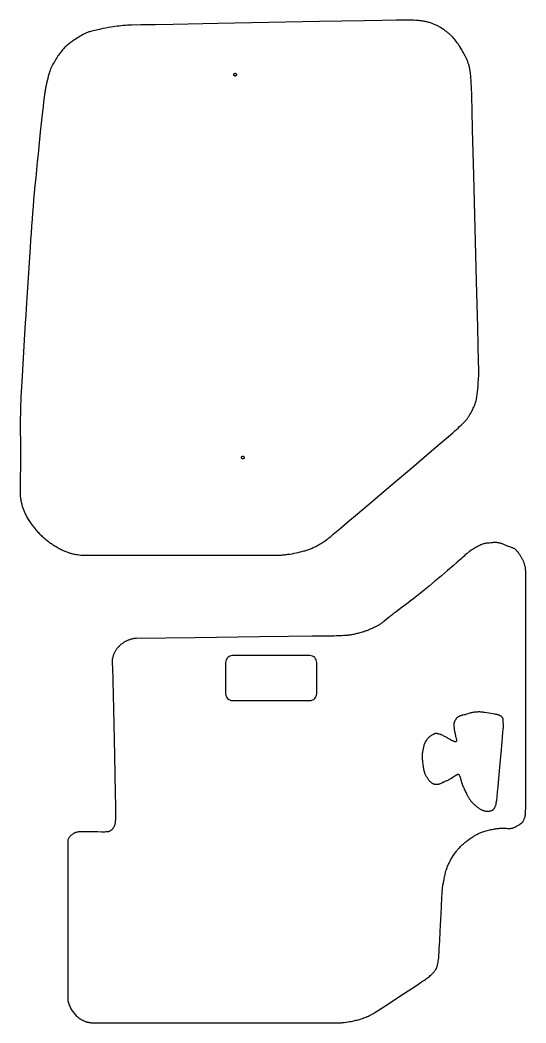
# Model space of a CAD drawing. Extents: x 869 to 6896, y 1187 to 6558.
# Drawn here: x 3917 to 4658, y 1187 to 2656 of the extents above; entities that cross this region are included whole.
import ezdxf

# ---------------------------------------------------------------- set-up
doc = ezdxf.new("R2010")
doc.units = 0
doc.layers.add('Default Layer', color=1, linetype='CONTINUOUS')

msp = doc.modelspace()

# ---------------------------------------------------------------- linework, layer by layer
at = {"layer": 'Default Layer'}
for points in [[(4588.6, 2137.3), (4588.6, 2139.2), (4588.5, 2143.2), (4588.2, 2157.5), (4587.7, 2178.8), (4587.1, 2206.1), (4585.4, 2273.8), (4583.4, 2351), (4581.4, 2428.2), (4579.6, 2495.9), (4578.8, 2523.3), (4578.2, 2544.7), (4577.8, 2559), (4577.6, 2563.2), (4577.5, 2565), (4577.3, 2568), (4577.1, 2571.1), (4576.8, 2574.3), (4576.5, 2577.4), (4576.3, 2578.9), (4576.1, 2580.4), (4575.9, 2581.9), (4575.7, 2583.3), (4575.5, 2584.7), (4575.2, 2586), (4574.9, 2587.2), (4574.6, 2588.4), (4574.3, 2589.6), (4574, 2590.7), (4573.6, 2591.8), (4573.2, 2592.9), (4572.8, 2594), (4572.4, 2595.2), (4571.9, 2596.3), (4571.5, 2597.3), (4570.5, 2599.5), (4569.5, 2601.7), (4568.5, 2603.8), (4567.4, 2605.9), (4566.8, 2607), (4566.2, 2608.1), (4565, 2610.3), (4563.7, 2612.6), (4562.3, 2614.9), (4560.9, 2617.1), (4559.6, 2619.2), (4558.3, 2621.1), (4557.1, 2622.8), (4555.9, 2624.3), (4554.7, 2625.9), (4553.5, 2627.4), (4552.2, 2628.9), (4550.9, 2630.4), (4549.6, 2631.8), (4548.9, 2632.5), (4548.2, 2633.2), (4547.5, 2633.8), (4546.8, 2634.5), (4546, 2635.2), (4545.2, 2635.9), (4544.3, 2636.7), (4543.3, 2637.4), (4542.3, 2638.3), (4541.2, 2639.1), (4540.1, 2639.9), (4538.9, 2640.8), (4537.8, 2641.6), (4536.6, 2642.5), (4535.4, 2643.3), (4534.2, 2644.1), (4533, 2644.8), (4531.8, 2645.6), (4530.6, 2646.2), (4529.5, 2646.9), (4528.4, 2647.4), (4527.2, 2648), (4526.1, 2648.6), (4524.9, 2649.1), (4523.7, 2649.6), (4522.5, 2650.1), (4521.4, 2650.6), (4520.2, 2651), (4519, 2651.4), (4517.7, 2651.8), (4516.5, 2652.2), (4515.3, 2652.6), (4514.1, 2653), (4512.8, 2653.3), (4511.6, 2653.6), (4510.4, 2653.9), (4509.1, 2654.1), (4507.8, 2654.4), (4506.4, 2654.6), (4505.1, 2654.8), (4503.6, 2655), (4502.2, 2655.1), (4500.7, 2655.3), (4499.2, 2655.4), (4496.2, 2655.6), (4493.2, 2655.8), (4490.2, 2655.9), (4487.3, 2656), (4485.5, 2656), (4481.5, 2656), (4467.7, 2655.8), (4447, 2655.4), (4420.6, 2655), (4355.2, 2653.8), (4280.7, 2652.4), (4206.2, 2651), (4140.8, 2649.7), (4114.4, 2649.2), (4093.7, 2648.8), (4079.8, 2648.4), (4075.8, 2648.3), (4073.9, 2648.3), (4070.9, 2648.1), (4067.9, 2647.8), (4064.9, 2647.5), (4061.9, 2647.2), (4058.9, 2646.9), (4055.9, 2646.5), (4052.9, 2646.1), (4049.9, 2645.6), (4046.4, 2645), (4042.3, 2644.3), (4037.7, 2643.4), (4032.9, 2642.4), (4030.5, 2641.9), (4028.2, 2641.4), (4026, 2640.9), (4023.9, 2640.4), (4022, 2639.9), (4020.2, 2639.4), (4018.7, 2639), (4017.5, 2638.6), (4016.4, 2638.2), (4015.3, 2637.7), (4014.2, 2637.3), (4013.2, 2636.8), (4012.1, 2636.3), (4011.1, 2635.8), (4010, 2635.2), (4009, 2634.7), (4006.9, 2633.5), (4004.9, 2632.3), (4002.9, 2631.1), (4000.9, 2629.9), (3998.8, 2628.5), (3996.5, 2627), (3994.1, 2625.4), (3992.8, 2624.5), (3991.6, 2623.6), (3990.3, 2622.7), (3989, 2621.7), (3987.8, 2620.7), (3986.6, 2619.7), (3985.4, 2618.7), (3984.2, 2617.7), (3983.1, 2616.7), (3982, 2615.6), (3981, 2614.5), (3979.9, 2613.4), (3978.9, 2612.2), (3977.9, 2611), (3976.9, 2609.7), (3975.9, 2608.5), (3974.9, 2607.2), (3974, 2605.9), (3973.1, 2604.6), (3972.2, 2603.4), (3970.6, 2600.9), (3969.2, 2598.7), (3967.9, 2596.7), (3966.9, 2594.9), (3965.8, 2593.1), (3964.8, 2591.2), (3963.8, 2589.3), (3962.9, 2587.4), (3962, 2585.5), (3961.2, 2583.5), (3960.8, 2582.6), (3960.4, 2581.6), (3960.1, 2580.5), (3959.7, 2579.3), (3959.3, 2578), (3958.9, 2576.6), (3958.4, 2575.2), (3958, 2573.6), (3957.2, 2570.4), (3956.3, 2566.9), (3955.5, 2563.5), (3954.8, 2560.1), (3954.1, 2556.9), (3953.8, 2555.3), (3953.5, 2553.7), (3953.3, 2552), (3953, 2550.3), (3952.5, 2546.9), (3952, 2543.3), (3951.5, 2539.8), (3951.1, 2536.2), (3950.3, 2529.1), (3949.5, 2522.2), (3948.1, 2509.3), (3946.3, 2491.7), (3944.1, 2470.9), (3943, 2459.8), (3941.8, 2448.3), (3940.7, 2436.7), (3939.6, 2425.2), (3938.5, 2413.9), (3937.5, 2403), (3936.6, 2392.7), (3935.8, 2383.2), (3935, 2373.8), (3934.3, 2364.2), (3933.5, 2354.2), (3932.8, 2343.9), (3932.1, 2333.5), (3931.4, 2322.8), (3929.9, 2300.9), (3928.5, 2278.7), (3927.1, 2256.4), (3925.7, 2234.2), (3925, 2223.3), (3924.3, 2212.6), (3923.4, 2196.2), (3922.3, 2178.9), (3920.2, 2143.5), (3919.2, 2126.8), (3918.8, 2118.9), (3918.4, 2111.5), (3918, 2104.5), (3917.7, 2098.2), (3917.5, 2092.5), (3917.3, 2087.6), (3917.2, 2083), (3917.1, 2078.5), (3917, 2074), (3917, 2069.4), (3917, 2064.9), (3917, 2060.3), (3917, 2051.3), (3917.1, 2042.2), (3917.2, 2033.1), (3917.3, 2024), (3917.3, 2014.9), (3917.3, 2011.1), (3917.2, 2007), (3917.1, 1998.5), (3916.9, 1989.6), (3916.8, 1981), (3916.7, 1976.8), (3916.7, 1972.8), (3916.7, 1969), (3916.7, 1965.5), (3916.8, 1962.4), (3916.8, 1960.9), (3916.9, 1959.6), (3917, 1958.3), (3917.1, 1957.2), (3917.2, 1956.2), (3917.3, 1955.3), (3917.6, 1953.7), (3917.9, 1952.1), (3918.3, 1950.4), (3918.6, 1948.8), (3919.1, 1947.2), (3919.5, 1945.6), (3920, 1944), (3920.5, 1942.4), (3921.1, 1940.8), (3921.7, 1939.3), (3922.3, 1937.7), (3922.9, 1936.2), (3923.6, 1934.6), (3924.2, 1933.1), (3925, 1931.6), (3925.7, 1930.1), (3926.5, 1928.6), (3927.3, 1927.2), (3928.2, 1925.6), (3929.1, 1924.1), (3930.1, 1922.6), (3931.1, 1921.1), (3932.1, 1919.6), (3933.1, 1918.1), (3934.2, 1916.6), (3935.3, 1915.2), (3936.5, 1913.7), (3937.6, 1912.3), (3938.8, 1910.9), (3940, 1909.5), (3941.2, 1908.1), (3942.3, 1906.8), (3943.6, 1905.5), (3944.8, 1904.2), (3946.1, 1902.9), (3947.4, 1901.6), (3948.7, 1900.4), (3950.1, 1899.1), (3951.5, 1897.9), (3952.9, 1896.7), (3954.3, 1895.6), (3955.7, 1894.4), (3957, 1893.3), (3958.4, 1892.3), (3959.8, 1891.2), (3961.2, 1890.2), (3962.5, 1889.3), (3963.8, 1888.4), (3965.2, 1887.5), (3966.5, 1886.6), (3968, 1885.7), (3969.4, 1884.9), (3970.9, 1884), (3972.3, 1883.2), (3973.8, 1882.4), (3975.3, 1881.6), (3976.8, 1880.8), (3978.2, 1880.1), (3979.7, 1879.4), (3981.1, 1878.8), (3982.4, 1878.2), (3983.7, 1877.6), (3985, 1877.1), (3986.2, 1876.7), (3987.4, 1876.3), (3988.6, 1875.9), (3989.7, 1875.5), (3990.9, 1875.2), (3992.1, 1874.9), (3993.3, 1874.6), (3994.5, 1874.3), (3995.8, 1874.1), (3997, 1873.8), (3998.2, 1873.6), (3999.4, 1873.4), (4000.6, 1873.2), (4003.1, 1872.9), (4005.6, 1872.6), (4006.1, 1872.6), (4007, 1872.6), (4009.9, 1872.5), (4014.1, 1872.5), (4019.7, 1872.4), (4034.4, 1872.3), (4053.1, 1872.3), (4075, 1872.2), (4099.3, 1872.2), (4125.3, 1872.2), (4152, 1872.2), (4178.7, 1872.2), (4204.7, 1872.2), (4229.1, 1872.2), (4251.2, 1872.3), (4270, 1872.4), (4284.9, 1872.4), (4290.6, 1872.5), (4295.1, 1872.5), (4298.1, 1872.6), (4299.1, 1872.6), (4299.6, 1872.6), (4301.2, 1872.8), (4302.7, 1872.9), (4304.3, 1873.1), (4305.8, 1873.3), (4307.4, 1873.4), (4308.9, 1873.7), (4312, 1874.1), (4315.1, 1874.6), (4318.1, 1875.2), (4321.1, 1875.8), (4324, 1876.4), (4326.8, 1877.1), (4329.6, 1877.8), (4332.4, 1878.6), (4333.8, 1879), (4335.2, 1879.5), (4336.6, 1879.9), (4338, 1880.4), (4339.4, 1880.8), (4340.7, 1881.3), (4342.1, 1881.8), (4343.4, 1882.4), (4344.8, 1882.9), (4346.1, 1883.5), (4347.4, 1884.1), (4348.7, 1884.7), (4350, 1885.3), (4351.3, 1886), (4352.5, 1886.7), (4353.8, 1887.4), (4355, 1888.1), (4356.3, 1888.8), (4357.5, 1889.6), (4358.7, 1890.3), (4360, 1891.1), (4361.2, 1891.9), (4363.5, 1893.5), (4365.9, 1895.2), (4366.3, 1895.5), (4367, 1896), (4369, 1897.6), (4371.9, 1900), (4375.5, 1903.1), (4385, 1911), (4397, 1921.2), (4411, 1933), (4426.5, 1946.1), (4459.9, 1974.4), (4493.3, 2002.8), (4522.7, 2027.9), (4544.1, 2046.2), (4550.6, 2051.8), (4552.5, 2053.5), (4553.6, 2054.4), (4558.2, 2058.6), (4560.6, 2060.7), (4562.9, 2062.9), (4565.2, 2065.1), (4566.2, 2066.1), (4567.2, 2067.2), (4568.2, 2068.2), (4569.1, 2069.1), (4569.9, 2070), (4570.6, 2070.9), (4571.3, 2071.8), (4571.9, 2072.7), (4572.6, 2073.6), (4573.3, 2074.6), (4573.9, 2075.5), (4574.5, 2076.5), (4575.1, 2077.5), (4575.7, 2078.5), (4576.8, 2080.4), (4577.9, 2082.3), (4578.8, 2084.1), (4579.7, 2085.8), (4580.5, 2087.5), (4581.2, 2089.1), (4582, 2090.8), (4582.6, 2092.5), (4583.3, 2094.2), (4583.8, 2095.9), (4584.4, 2097.6), (4584.6, 2098.5), (4584.9, 2099.4), (4585.1, 2100.3), (4585.3, 2101.2), (4585.4, 2102.1), (4585.6, 2103.1), (4585.9, 2105.1), (4586.2, 2107.2), (4586.4, 2109.2), (4586.6, 2111.3), (4587, 2115.5), (4587.5, 2120.1), (4587.7, 2122.8), (4587.9, 2125.7), (4588.2, 2128.6), (4588.4, 2131.6), (4588.5, 2134.5), (4588.6, 2137.3)], [(4229.7, 2576), (4229.7, 2576.2), (4229.7, 2576.4), (4229.8, 2576.6), (4229.9, 2576.8), (4229.9, 2577), (4230, 2577.1), (4230.2, 2577.3), (4230.3, 2577.4), (4230.4, 2577.6), (4230.6, 2577.7), (4230.8, 2577.8), (4230.9, 2577.9), (4231.1, 2577.9), (4231.3, 2578), (4231.5, 2578), (4231.7, 2578), (4231.9, 2578), (4232.1, 2578), (4232.3, 2577.9), (4232.5, 2577.9), (4232.7, 2577.8), (4232.8, 2577.7), (4233, 2577.6), (4233.1, 2577.4), (4233.2, 2577.3), (4233.4, 2577.1), (4233.5, 2577), (4233.5, 2576.8), (4233.6, 2576.6), (4233.7, 2576.4), (4233.7, 2576.2), (4233.7, 2576), (4233.7, 2575.8), (4233.7, 2575.6), (4233.6, 2575.4), (4233.5, 2575.2), (4233.5, 2575.1), (4233.4, 2574.9), (4233.2, 2574.7), (4233.1, 2574.6), (4233, 2574.5), (4232.8, 2574.3), (4232.7, 2574.2), (4232.5, 2574.2), (4232.3, 2574.1), (4232.1, 2574), (4231.9, 2574), (4231.7, 2574), (4231.5, 2574), (4231.3, 2574), (4231.1, 2574.1), (4230.9, 2574.2), (4230.8, 2574.2), (4230.6, 2574.3), (4230.4, 2574.5), (4230.3, 2574.6), (4230.2, 2574.7), (4230, 2574.9), (4229.9, 2575.1), (4229.9, 2575.2), (4229.8, 2575.4), (4229.7, 2575.6), (4229.7, 2575.8), (4229.7, 2576)], [(4241, 2015.4), (4241, 2015.6), (4241, 2015.8), (4241.1, 2016), (4241.1, 2016.1), (4241.2, 2016.3), (4241.3, 2016.5), (4241.4, 2016.6), (4241.5, 2016.8), (4241.7, 2016.9), (4241.8, 2017), (4242, 2017.1), (4242.2, 2017.2), (4242.4, 2017.3), (4242.6, 2017.3), (4242.8, 2017.4), (4243, 2017.4), (4243.2, 2017.4), (4243.4, 2017.3), (4243.6, 2017.3), (4243.7, 2017.2), (4243.9, 2017.1), (4244.1, 2017), (4244.2, 2016.9), (4244.4, 2016.8), (4244.5, 2016.6), (4244.6, 2016.5), (4244.7, 2016.3), (4244.8, 2016.1), (4244.9, 2016), (4244.9, 2015.8), (4245, 2015.6), (4245, 2015.4), (4245, 2015.2), (4244.9, 2015), (4244.9, 2014.8), (4244.8, 2014.6), (4244.7, 2014.4), (4244.6, 2014.2), (4244.5, 2014.1), (4244.4, 2014), (4244.2, 2013.8), (4244.1, 2013.7), (4243.9, 2013.6), (4243.7, 2013.5), (4243.6, 2013.5), (4243.4, 2013.4), (4243.2, 2013.4), (4243, 2013.4), (4242.8, 2013.4), (4242.6, 2013.4), (4242.4, 2013.5), (4242.2, 2013.5), (4242, 2013.6), (4241.8, 2013.7), (4241.7, 2013.8), (4241.5, 2014), (4241.4, 2014.1), (4241.3, 2014.2), (4241.2, 2014.4), (4241.1, 2014.6), (4241.1, 2014.8), (4241, 2015), (4241, 2015.2), (4241, 2015.4)], [(3986.6, 1454.7), (3986.6, 1220), (3987, 1218.4), (3987.5, 1216.9), (3988, 1215.4), (3988.6, 1213.9), (3989.2, 1212.4), (3989.9, 1210.9), (3990.6, 1209.5), (3991.3, 1208.1), (3992.1, 1206.7), (3993, 1205.4), (3993.9, 1204.1), (3994.8, 1202.8), (3995.8, 1201.6), (3996.8, 1200.4), (3997.9, 1199.2), (3999, 1198.1), (3999.5, 1197.6), (4000.1, 1197.1), (4000.7, 1196.5), (4001.3, 1196), (4001.9, 1195.5), (4002.5, 1195.1), (4003.2, 1194.6), (4003.8, 1194.1), (4004.4, 1193.7), (4005.1, 1193.3), (4005.7, 1192.9), (4006.4, 1192.5), (4007.1, 1192.1), (4007.8, 1191.7), (4008.5, 1191.3), (4009.2, 1191), (4009.9, 1190.7), (4010.6, 1190.3), (4011.4, 1190.1), (4012.1, 1189.8), (4012.9, 1189.5), (4013.6, 1189.3), (4014.4, 1189), (4015.1, 1188.8), (4015.9, 1188.6), (4016.7, 1188.4), (4017.5, 1188.3), (4018.3, 1188.1), (4019.1, 1188), (4019.9, 1187.9), (4020.8, 1187.8), (4021.6, 1187.7), (4021.6, 1187.7), (4072, 1187.6), (4129.1, 1187.6), (4247.4, 1187.5), (4300.5, 1187.4), (4344.1, 1187.5), (4361, 1187.5), (4374.1, 1187.5), (4382.8, 1187.6), (4385.4, 1187.6), (4386.6, 1187.7), (4387.8, 1187.8), (4389.1, 1187.9), (4390.3, 1188), (4391.6, 1188.2), (4394.2, 1188.6), (4396.7, 1189), (4399.2, 1189.4), (4401.5, 1189.8), (4403.6, 1190.2), (4405.4, 1190.6), (4407.1, 1191), (4408.7, 1191.3), (4410.4, 1191.7), (4412, 1192.2), (4413.7, 1192.6), (4415.3, 1193.1), (4416.9, 1193.6), (4418.5, 1194.1), (4420.1, 1194.7), (4421.8, 1195.3), (4423.5, 1196), (4425.2, 1196.8), (4427, 1197.5), (4428.7, 1198.3), (4430.4, 1199.1), (4432, 1200), (4432.6, 1200.3), (4433.6, 1200.9), (4436.5, 1202.8), (4440.5, 1205.4), (4445.6, 1208.6), (4457.8, 1216.5), (4471.6, 1225.5), (4485.3, 1234.5), (4497.4, 1242.4), (4506.3, 1248.4), (4509.2, 1250.3), (4510.6, 1251.3), (4512, 1252.3), (4513.4, 1253.4), (4514.8, 1254.6), (4516.2, 1255.7), (4517.6, 1256.8), (4518.8, 1258), (4519.9, 1259), (4520.4, 1259.5), (4520.9, 1259.9), (4521.7, 1260.9), (4522.6, 1261.8), (4523.4, 1262.7), (4524.2, 1263.7), (4524.9, 1264.7), (4525.3, 1265.2), (4525.6, 1265.7), (4525.9, 1266.3), (4526.2, 1266.8), (4526.5, 1267.3), (4526.8, 1267.9), (4527, 1268.5), (4527.3, 1269.2), (4527.5, 1269.9), (4527.7, 1270.7), (4528, 1271.6), (4528.2, 1272.5), (4528.6, 1274.4), (4529, 1276.4), (4529.3, 1278.5), (4529.6, 1280.5), (4529.9, 1282.4), (4530, 1283), (4530, 1284), (4530.2, 1286.9), (4530.5, 1290.9), (4530.8, 1295.9), (4531.4, 1307.8), (4532.1, 1321.4), (4533.4, 1347.6), (4533.9, 1357.4), (4534.2, 1363.2), (4534.4, 1366.4), (4534.6, 1369.7), (4534.7, 1372.9), (4534.9, 1376.2), (4535.1, 1379.4), (4535.2, 1381), (4535.4, 1382.6), (4535.5, 1384.3), (4535.7, 1385.9), (4535.9, 1387.5), (4536.2, 1389.1), (4536.7, 1392.4), (4537.3, 1395.8), (4537.7, 1397.6), (4538, 1399.4), (4538.4, 1401.2), (4538.8, 1403), (4539.2, 1404.8), (4539.7, 1406.6), (4540.1, 1408.4), (4540.6, 1410.2), (4541.2, 1411.9), (4541.7, 1413.6), (4542.3, 1415.2), (4543, 1416.8), (4543.6, 1418.4), (4544.3, 1420), (4545.1, 1421.5), (4545.9, 1423.1), (4546.7, 1424.7), (4547.5, 1426.3), (4548.4, 1427.8), (4549.3, 1429.3), (4550.2, 1430.8), (4551.1, 1432.3), (4552, 1433.7), (4553, 1435.1), (4553.9, 1436.4), (4554.9, 1437.7), (4555.8, 1438.9), (4556.7, 1440.1), (4557.7, 1441.2), (4558.6, 1442.4), (4559.6, 1443.5), (4560.7, 1444.5), (4561.7, 1445.6), (4562.8, 1446.7), (4563.9, 1447.7), (4565, 1448.7), (4566.1, 1449.7), (4567.2, 1450.6), (4568.3, 1451.6), (4569.5, 1452.5), (4570.6, 1453.4), (4571.7, 1454.3), (4572.9, 1455.1), (4574, 1456), (4576.2, 1457.6), (4577.4, 1458.4), (4578.5, 1459.1), (4579.7, 1459.9), (4580.8, 1460.6), (4582, 1461.4), (4583.2, 1462.1), (4584.4, 1462.8), (4585.6, 1463.4), (4586.8, 1464.1), (4588.1, 1464.7), (4589.3, 1465.3), (4590.6, 1465.9), (4591.8, 1466.4), (4593.1, 1466.9), (4594.5, 1467.4), (4595.9, 1467.9), (4597.5, 1468.4), (4599.2, 1468.8), (4601, 1469.3), (4602.7, 1469.7), (4604.6, 1470.1), (4606.4, 1470.5), (4608.2, 1470.9), (4610, 1471.2), (4611.7, 1471.5), (4613.4, 1471.8), (4615, 1472), (4616.5, 1472.3), (4617.8, 1472.4), (4619, 1472.6), (4620.1, 1472.7), (4621.3, 1472.7), (4622.5, 1472.7), (4623.8, 1472.7), (4625, 1472.7), (4626.3, 1472.7), (4628.8, 1472.6), (4631.2, 1472.4), (4632.3, 1472.4), (4633.4, 1472.4), (4634.3, 1472.4), (4635.2, 1472.4), (4636, 1472.5), (4636.4, 1472.5), (4636.7, 1472.6), (4637.3, 1472.7), (4637.9, 1472.9), (4638.5, 1473.1), (4639.2, 1473.3), (4639.8, 1473.5), (4640.4, 1473.8), (4641.6, 1474.3), (4642.7, 1474.9), (4643.9, 1475.5), (4644.9, 1476.1), (4645.9, 1476.6), (4647.7, 1477.7), (4648.7, 1478.3), (4649.6, 1478.8), (4650, 1479.1), (4650.5, 1479.4), (4650.9, 1479.8), (4651.3, 1480.1), (4651.7, 1480.5), (4652.1, 1480.8), (4652.5, 1481.2), (4652.8, 1481.6), (4653.1, 1482.1), (4653.5, 1482.6), (4653.8, 1483.1), (4654.1, 1483.7), (4654.4, 1484.4), (4654.7, 1485.1), (4655, 1485.8), (4655.3, 1486.5), (4655.6, 1487.3), (4655.9, 1488), (4656.1, 1488.8), (4656.4, 1489.6), (4656.6, 1490.3), (4656.8, 1491.1), (4657, 1491.9), (4657.1, 1492.6), (4657.1, 1493), (4657.2, 1494), (4657.2, 1497.2), (4657.3, 1502.3), (4657.3, 1509), (4657.5, 1526.9), (4657.5, 1549.9), (4657.6, 1576.9), (4657.7, 1607.1), (4657.7, 1639.2), (4657.7, 1672.5), (4657.7, 1705.7), (4657.7, 1737.9), (4657.6, 1768.1), (4657.6, 1795.3), (4657.5, 1818.4), (4657.4, 1836.5), (4657.3, 1843.3), (4657.3, 1848.4), (4657.2, 1851.8), (4657.1, 1852.8), (4657.1, 1853.3), (4656.9, 1854.2), (4656.7, 1855.2), (4656.5, 1856.1), (4656.3, 1857.1), (4656, 1858), (4655.7, 1859), (4655.4, 1859.9), (4655.1, 1860.8), (4654.8, 1861.7), (4654.4, 1862.7), (4654, 1863.6), (4653.6, 1864.5), (4653.2, 1865.4), (4652.8, 1866.2), (4652.3, 1867.1), (4651.9, 1868), (4651.4, 1868.8), (4650.9, 1869.7), (4650.3, 1870.6), (4649.8, 1871.6), (4649.1, 1872.5), (4648.5, 1873.4), (4647.9, 1874.3), (4647.2, 1875.2), (4646.6, 1876.1), (4645.9, 1876.9), (4645.2, 1877.8), (4644.5, 1878.5), (4643.8, 1879.2), (4643.2, 1879.9), (4642.5, 1880.5), (4641.8, 1881), (4641.2, 1881.5), (4640.4, 1882), (4639.7, 1882.4), (4638.9, 1882.7), (4638.1, 1883.1), (4637.2, 1883.4), (4636.4, 1883.7), (4635.6, 1884), (4633.9, 1884.6), (4632.3, 1885), (4630.9, 1885.5), (4630.3, 1885.7), (4629.7, 1886), (4628.6, 1886.4), (4627.5, 1887), (4625.3, 1888), (4624.2, 1888.5), (4623.1, 1889), (4622.1, 1889.4), (4621.6, 1889.6), (4621.1, 1889.7), (4620.1, 1890), (4619, 1890.2), (4618, 1890.4), (4617, 1890.6), (4616, 1890.7), (4614.9, 1890.8), (4613.9, 1890.9), (4612.9, 1890.9), (4611.8, 1890.9), (4610.7, 1890.9), (4609.6, 1890.8), (4608.5, 1890.7), (4606.3, 1890.4), (4604.2, 1890.2), (4603.2, 1890.1), (4602.3, 1890), (4600.3, 1889.9), (4599.4, 1889.8), (4598.4, 1889.6), (4597.4, 1889.5), (4597, 1889.4), (4596.5, 1889.2), (4596, 1889.1), (4595.5, 1888.9), (4594.3, 1888.5), (4593, 1888), (4591.7, 1887.4), (4590.3, 1886.8), (4588.9, 1886.1), (4587.5, 1885.4), (4586.2, 1884.8), (4584.9, 1884), (4583.4, 1883.2), (4581.8, 1882.3), (4580.2, 1881.2), (4578.5, 1880.2), (4576.8, 1879.1), (4575.2, 1877.9), (4574.4, 1877.4), (4573.6, 1876.8), (4572.9, 1876.2), (4572.1, 1875.6), (4571.3, 1874.9), (4570.5, 1874.2), (4568.9, 1872.7), (4567.3, 1871.2), (4563.9, 1868), (4562.2, 1866.4), (4560.5, 1864.9), (4557.2, 1862), (4551.1, 1856.8), (4543, 1850), (4533.8, 1842.3), (4524.4, 1834.4), (4515.7, 1827.2), (4508.5, 1821.2), (4505.8, 1818.9), (4503.7, 1817.2), (4500.3, 1814.5), (4496.9, 1811.9), (4493.5, 1809.2), (4490.1, 1806.6), (4483.2, 1801.4), (4479.8, 1798.8), (4476.4, 1796.2), (4472, 1792.9), (4467.5, 1789.6), (4463.1, 1786.4), (4461.1, 1784.8), (4459.1, 1783.3), (4458.2, 1782.6), (4457.3, 1781.8), (4455.4, 1780.3), (4451.8, 1777.2), (4450, 1775.6), (4449, 1774.9), (4448.1, 1774.2), (4447.1, 1773.4), (4446.2, 1772.7), (4445.2, 1772.1), (4444.2, 1771.4), (4443.2, 1770.8), (4442.1, 1770.1), (4441, 1769.5), (4439.8, 1768.8), (4438.6, 1768.2), (4437.4, 1767.6), (4436.2, 1766.9), (4434.9, 1766.3), (4433.6, 1765.7), (4432.3, 1765.1), (4431, 1764.5), (4429.7, 1763.9), (4428.4, 1763.4), (4427.1, 1762.8), (4425.8, 1762.3), (4424.5, 1761.8), (4423.2, 1761.4), (4421.9, 1760.9), (4420.5, 1760.4), (4419.1, 1760), (4417.6, 1759.6), (4416.1, 1759.1), (4414.6, 1758.7), (4413.1, 1758.3), (4411.6, 1757.9), (4410.1, 1757.5), (4408.6, 1757.2), (4407.1, 1756.9), (4405.7, 1756.5), (4404.2, 1756.3), (4402.8, 1756), (4401.5, 1755.8), (4400.1, 1755.5), (4398.8, 1755.4), (4397.4, 1755.2), (4396.1, 1755), (4394.7, 1754.9), (4393.4, 1754.8), (4390.7, 1754.6), (4387.9, 1754.4), (4385.2, 1754.3), (4379.8, 1754.1), (4376.4, 1754), (4369.1, 1753.9), (4344.7, 1753.6), (4309.7, 1753.2), (4267.3, 1752.7), (4173, 1751.6), (4087.1, 1750.6), (4086.2, 1750.6), (4085.2, 1750.5), (4084.3, 1750.3), (4083.4, 1750.2), (4082.4, 1750), (4081.5, 1749.8), (4080.5, 1749.6), (4079.6, 1749.4), (4078.7, 1749.1), (4077.8, 1748.8), (4076.9, 1748.5), (4076, 1748.2), (4075.1, 1747.8), (4074.2, 1747.5), (4073.3, 1747.1), (4072.5, 1746.7), (4071.6, 1746.2), (4070.8, 1745.8), (4069.9, 1745.3), (4069.1, 1744.8), (4068.3, 1744.3), (4067.5, 1743.8), (4066.7, 1743.2), (4066, 1742.7), (4065.2, 1742.1), (4064.5, 1741.5), (4063.7, 1740.9), (4063, 1740.2), (4062.3, 1739.6), (4061.7, 1738.9), (4061, 1738.2), (4060.4, 1737.5), (4059.7, 1736.8), (4059.1, 1736.1), (4058.5, 1735.4), (4058, 1734.6), (4057.4, 1733.8), (4056.9, 1733.1), (4056.4, 1732.3), (4055.9, 1731.5), (4055.4, 1730.6), (4055, 1729.8), (4054.6, 1729), (4054.2, 1728.1), (4053.8, 1727.3), (4053.5, 1726.4), (4053.2, 1725.5), (4052.9, 1724.6), (4052.6, 1723.7), (4052.4, 1722.8), (4052.2, 1721.8), (4052, 1720.9), (4051.8, 1720), (4051.7, 1719), (4051.6, 1718.1), (4051.5, 1717.1), (4051.5, 1716.1), (4051.5, 1715.2), (4051.5, 1714.2), (4051.5, 1713.2), (4051.6, 1712.2), (4051.7, 1711.2), (4051.9, 1710.2), (4052.1, 1709.2), (4052.1, 1709.1), (4053.4, 1647.2), (4055, 1579.1), (4056.2, 1523.4), (4056.6, 1505.9), (4056.7, 1500.8), (4056.7, 1498.5), (4056.7, 1494.9), (4056.6, 1491.3), (4056.6, 1489.5), (4056.5, 1487.9), (4056.5, 1486.4), (4056.4, 1485.2), (4056.1, 1482.7), (4055.9, 1481.5), (4055.8, 1480.2), (4055.6, 1479), (4055.4, 1477.9), (4055.2, 1477), (4055, 1476.6), (4054.9, 1476.3), (4054.7, 1475.6), (4054.4, 1475), (4054.1, 1474.4), (4053.7, 1473.8), (4053.3, 1473.2), (4052.9, 1472.6), (4052.5, 1472.1), (4052, 1471.6), (4051.5, 1471), (4050.9, 1470.4), (4050.2, 1469.8), (4049.4, 1469.2), (4049, 1468.9), (4048.6, 1468.7), (4048.2, 1468.4), (4047.7, 1468.1), (4047.3, 1467.9), (4046.8, 1467.7), (4046.4, 1467.5), (4046, 1467.3), (4045.7, 1467.3), (4045.3, 1467.2), (4044.8, 1467.2), (4044.1, 1467.1), (4042.6, 1467.1), (4040.7, 1467), (4038.5, 1467), (4036, 1467), (4030.4, 1467.1), (4018.1, 1467.2), (4012.2, 1467.3), (4006.8, 1467.3), (4006, 1467.4), (4005.2, 1467.4), (4004.4, 1467.4), (4003.6, 1467.4), (4002.8, 1467.3), (4002.1, 1467.2), (4001.3, 1467), (4000.5, 1466.9), (3999.7, 1466.7), (3998.9, 1466.4), (3998.1, 1466.2), (3997.4, 1465.9), (3996.6, 1465.6), (3995.9, 1465.2), (3995.2, 1464.9), (3994.5, 1464.5), (3993.8, 1464), (3993.1, 1463.6), (3992.5, 1463.1), (3991.9, 1462.6), (3991.3, 1462.1), (3990.7, 1461.5), (3990.1, 1460.9), (3989.6, 1460.3), (3989.1, 1459.7), (3988.7, 1459.1), (3988.2, 1458.4), (3987.8, 1457.7), (3987.5, 1457), (3987.1, 1456.3), (3986.9, 1455.5), (3986.6, 1454.7)], [(4518, 1540.3), (4518.7, 1539.7), (4519.4, 1539.2), (4520.2, 1538.8), (4521, 1538.3), (4521.7, 1537.9), (4522.5, 1537.6), (4522.9, 1537.5), (4523.3, 1537.3), (4523.7, 1537.2), (4524.1, 1537.1), (4524.5, 1537.1), (4524.9, 1537), (4525.3, 1537), (4525.7, 1536.9), (4526.5, 1536.9), (4527.3, 1537), (4528.1, 1537.1), (4528.9, 1537.2), (4529.7, 1537.3), (4530.5, 1537.5), (4530.9, 1537.6), (4531.4, 1537.8), (4531.9, 1538), (4532.4, 1538.2), (4533.5, 1538.7), (4534.6, 1539.2), (4536.8, 1540.3), (4537.9, 1540.7), (4538.7, 1541.1), (4539.5, 1541.5), (4540.4, 1541.8), (4542, 1542.4), (4542.8, 1542.7), (4543.6, 1543), (4544.4, 1543.4), (4545.2, 1543.8), (4546, 1544.2), (4546.8, 1544.8), (4547.7, 1545.4), (4548.7, 1546), (4550.4, 1547.3), (4551.2, 1547.8), (4551.9, 1548.3), (4553.4, 1549.2), (4555.1, 1550.2), (4555.8, 1550.6), (4556.5, 1551), (4557, 1551.2), (4557.3, 1551.4), (4557.8, 1551.5), (4558.1, 1551.5), (4558.3, 1551.6), (4558.6, 1551.6), (4558.8, 1551.5), (4559, 1551.5), (4559.2, 1551.4), (4559.3, 1551.3), (4559.5, 1551.1), (4559.6, 1550.9), (4559.8, 1550.7), (4560.1, 1550.1), (4560.4, 1549.4), (4560.8, 1548.6), (4561.1, 1547.9), (4561.4, 1547.1), (4561.6, 1546.4), (4561.8, 1545.8), (4562, 1545.2), (4562.1, 1544.5), (4562.3, 1543.9), (4562.5, 1542.6), (4562.7, 1541.9), (4562.8, 1541.3), (4563.1, 1540.5), (4563.5, 1539.5), (4564.4, 1537), (4565.5, 1534.1), (4566.1, 1532.8), (4566.6, 1531.5), (4567.2, 1530.2), (4567.8, 1528.9), (4568.5, 1527.4), (4569.2, 1526), (4570.5, 1523.3), (4571.2, 1522.1), (4571.8, 1521), (4572.8, 1519), (4573.4, 1518), (4574, 1517), (4574.6, 1516), (4575.2, 1515.1), (4575.8, 1514.1), (4576.4, 1513.3), (4577.1, 1512.4), (4577.8, 1511.6), (4578.6, 1510.8), (4579.3, 1510), (4580.1, 1509.2), (4580.9, 1508.4), (4582.5, 1506.9), (4583.4, 1506.2), (4584.3, 1505.4), (4585.3, 1504.6), (4586.3, 1503.8), (4587.2, 1503), (4588.2, 1502.3), (4589.1, 1501.6), (4590, 1501.1), (4590.8, 1500.6), (4591.6, 1500.1), (4592.5, 1499.7), (4593.4, 1499.3), (4594.3, 1498.9), (4595.2, 1498.5), (4596, 1498.3), (4596.8, 1498), (4597.5, 1497.9), (4598.3, 1497.7), (4599.1, 1497.6), (4599.8, 1497.5), (4600.6, 1497.5), (4601.4, 1497.4), (4602.2, 1497.5), (4603, 1497.5), (4603.7, 1497.6), (4604.6, 1497.7), (4605.4, 1497.9), (4606.3, 1498.1), (4607.1, 1498.3), (4607.5, 1498.5), (4607.9, 1498.6), (4608.2, 1498.8), (4608.6, 1499), (4608.9, 1499.2), (4609.3, 1499.4), (4609.6, 1499.7), (4609.9, 1499.9), (4610.2, 1500.2), (4610.4, 1500.5), (4610.7, 1500.8), (4610.9, 1501.1), (4611.4, 1501.7), (4611.8, 1502.4), (4612.1, 1503.1), (4612.5, 1503.9), (4612.8, 1504.6), (4613.1, 1505.3), (4613.4, 1506.1), (4613.7, 1506.9), (4613.9, 1507.8), (4614.1, 1508.7), (4614.3, 1509.6), (4614.6, 1511.4), (4614.7, 1512.2), (4614.9, 1513.7), (4615.4, 1518.5), (4616, 1525.2), (4616.8, 1533.2), (4618.5, 1551.1), (4620, 1567.4), (4621.3, 1582.6), (4622.8, 1599.1), (4624, 1612.9), (4624.4, 1617.4), (4624.5, 1618.9), (4624.6, 1619.7), (4624.6, 1621.6), (4624.6, 1623.5), (4624.6, 1625.4), (4624.5, 1627.2), (4624.5, 1628), (4624.5, 1628.9), (4624.5, 1629.7), (4624.5, 1630.6), (4624.4, 1631.4), (4624.4, 1631.8), (4624.3, 1632.2), (4624.2, 1632.6), (4624.1, 1633), (4624, 1633.4), (4623.8, 1633.7), (4623.6, 1634.1), (4623.4, 1634.4), (4623.2, 1634.7), (4622.9, 1635), (4622.7, 1635.3), (4622.4, 1635.6), (4622.1, 1635.9), (4621.8, 1636.1), (4621.2, 1636.6), (4620.5, 1637), (4619.8, 1637.4), (4619.1, 1637.8), (4618.7, 1638), (4618.3, 1638.2), (4617.9, 1638.3), (4617.5, 1638.4), (4616.5, 1638.7), (4615.5, 1638.9), (4614.5, 1639.1), (4613.4, 1639.3), (4612.4, 1639.5), (4611.4, 1639.7), (4609.1, 1640.2), (4606.2, 1640.7), (4603.1, 1641.2), (4600.2, 1641.6), (4597.4, 1642), (4596, 1642.2), (4594.6, 1642.4), (4593.2, 1642.6), (4591.8, 1642.7), (4590.4, 1642.8), (4589.7, 1642.8), (4589, 1642.8), (4587.6, 1642.8), (4586.1, 1642.7), (4584.7, 1642.6), (4583.3, 1642.5), (4581.9, 1642.3), (4580.5, 1642.1), (4579.2, 1641.9), (4577.9, 1641.6), (4577.3, 1641.5), (4576.7, 1641.4), (4575.5, 1641), (4574.2, 1640.6), (4573, 1640.2), (4570.6, 1639.5), (4569.6, 1639.1), (4568.6, 1638.8), (4567.7, 1638.6), (4566.7, 1638.4), (4564.8, 1637.9), (4563.8, 1637.7), (4562.9, 1637.5), (4562.1, 1637.2), (4561.7, 1637.1), (4561.3, 1637), (4559.9, 1636.4), (4559.3, 1636.1), (4558.6, 1635.7), (4557.9, 1635.3), (4557.3, 1634.9), (4557, 1634.7), (4556.7, 1634.4), (4556.4, 1634.2), (4556.2, 1633.9), (4555.9, 1633.6), (4555.6, 1633.3), (4555.4, 1632.9), (4555.1, 1632.5), (4554.8, 1632), (4554.5, 1631.5), (4553.9, 1630.5), (4553.6, 1629.9), (4553.3, 1629.4), (4553.1, 1628.8), (4552.9, 1628.3), (4552.6, 1627.7), (4552.5, 1627.1), (4552.3, 1626.6), (4552.2, 1626.1), (4552.1, 1625.6), (4552, 1625.1), (4552, 1624.6), (4552, 1624.1), (4552, 1623.5), (4552, 1623), (4552.1, 1622), (4552.2, 1620.9), (4552.4, 1619.9), (4552.5, 1618.9), (4552.6, 1617.8), (4552.8, 1616.7), (4552.9, 1615.5), (4553.2, 1614.2), (4553.4, 1612.8), (4553.9, 1610.2), (4554.3, 1608), (4554.5, 1607), (4554.8, 1606), (4555.5, 1603.8), (4555.8, 1602.7), (4556.1, 1601.9), (4556.1, 1601.5), (4556.2, 1601.2), (4556.2, 1600.9), (4556.2, 1600.7), (4556.1, 1600.5), (4556, 1600.2), (4555.8, 1599.9), (4555.6, 1599.7), (4555.4, 1599.5), (4555.1, 1599.3), (4554.8, 1599.2), (4554.6, 1599.1), (4554.4, 1599.1), (4554.2, 1599.1), (4553.9, 1599.1), (4553.6, 1599.2), (4552.9, 1599.5), (4552.1, 1599.8), (4551.3, 1600.1), (4550.4, 1600.5), (4548.9, 1601.2), (4548.1, 1601.6), (4547.3, 1602), (4545.6, 1603.1), (4543.7, 1604.2), (4542.8, 1604.8), (4541.9, 1605.3), (4539.8, 1606.4), (4537.5, 1607.6), (4536.4, 1608.2), (4535.2, 1608.7), (4534.2, 1609.2), (4533.7, 1609.4), (4533.2, 1609.6), (4532.3, 1609.9), (4531.3, 1610.2), (4530.3, 1610.5), (4529.3, 1610.8), (4528.3, 1611), (4527.8, 1611.1), (4527.3, 1611.2), (4526.9, 1611.3), (4526.5, 1611.3), (4526.1, 1611.3), (4525.7, 1611.3), (4525.4, 1611.2), (4525, 1611.2), (4524.7, 1611.1), (4524.4, 1611), (4523.7, 1610.8), (4523.1, 1610.5), (4522.4, 1610.2), (4521.8, 1609.8), (4520.6, 1609.1), (4519.9, 1608.8), (4519.2, 1608.3), (4518.4, 1607.8), (4517.7, 1607.3), (4516.9, 1606.7), (4516.1, 1606.1), (4515.4, 1605.5), (4515, 1605.2), (4514.7, 1604.9), (4514, 1604.1), (4513.3, 1603.3), (4512.6, 1602.3), (4511.8, 1601.3), (4511, 1600.1), (4510.3, 1599), (4510, 1598.4), (4509.7, 1597.8), (4509.4, 1597.3), (4509.1, 1596.7), (4508.9, 1596.1), (4508.6, 1595.5), (4508.4, 1595), (4508.3, 1594.4), (4507.9, 1593.2), (4507.6, 1592), (4507.4, 1590.7), (4507.2, 1589.5), (4506.7, 1587.1), (4506.3, 1584.6), (4506.1, 1583.4), (4505.9, 1582.2), (4505.8, 1581), (4505.7, 1579.7), (4505.6, 1578.5), (4505.6, 1577.3), (4505.6, 1576.6), (4505.6, 1576), (4505.7, 1574.6), (4505.8, 1573.2), (4506, 1571.7), (4506.2, 1570.3), (4506.4, 1568.8), (4506.8, 1566), (4507.1, 1563.3), (4507.3, 1561.9), (4507.5, 1560.5), (4507.7, 1559.1), (4507.9, 1557.8), (4508.1, 1557.2), (4508.2, 1556.6), (4508.4, 1556), (4508.5, 1555.5), (4508.9, 1554.4), (4509.3, 1553.4), (4509.7, 1552.3), (4510.2, 1551.3), (4510.8, 1550.3), (4511.3, 1549.3), (4511.9, 1548.3), (4512.5, 1547.3), (4513.1, 1546.4), (4513.8, 1545.4), (4514.5, 1544.4), (4515.2, 1543.4), (4515.9, 1542.5), (4516.6, 1541.6), (4517, 1541.3), (4517.4, 1540.9), (4517.7, 1540.6), (4518, 1540.3)]]:
    msp.add_lwpolyline(points, close=True, dxfattribs=at)
msp.add_lwpolyline([(4217.8, 1669.6, 0.414214), (4227.8, 1659.6), (4341.3, 1659.6, 0.414214), (4351.3, 1669.6), (4351.3, 1715.3, 0.414214), (4341.3, 1725.3), (4227.8, 1725.3, 0.414214), (4217.8, 1715.3), (4217.8, 1669.6)], format="xyb", close=True, dxfattribs=at)

doc.saveas('drawing.dxf')
